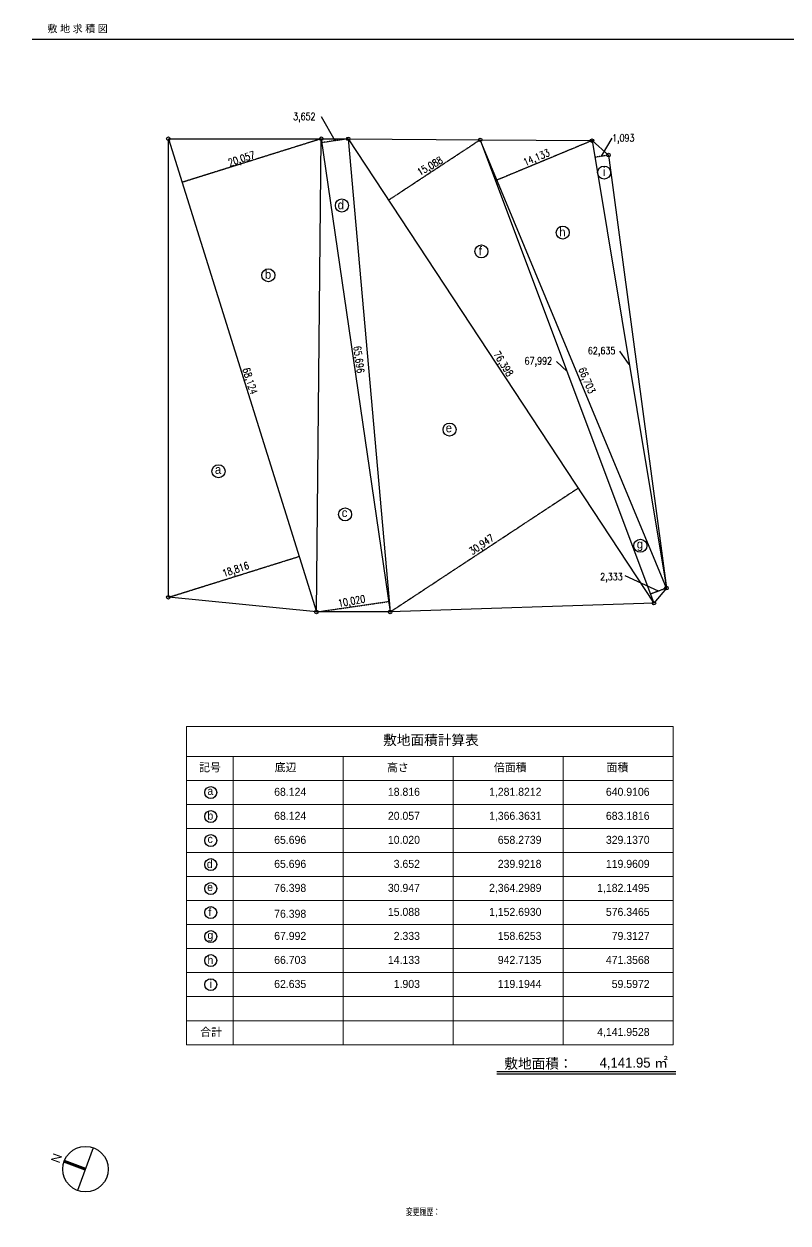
# Model space of a CAD drawing. Header units: millimetres. Extents: x 6298 to 244878, y 5441 to 173659.
# Drawn here: x 6298 to 111291, y 8061 to 172814 of the extents above; entities that cross this region are included whole.
import ezdxf
from ezdxf.enums import TextEntityAlignment as Align

# ---------------------------------------------------------------- set-up
doc = ezdxf.new("R2010")
doc.units = ezdxf.units.MM
doc.header["$LTSCALE"] = 0.2
doc.header["$PDMODE"] = 1
doc.linetypes.add('HIDDEN', pattern=[0.375, 0.25, -0.125])
doc.layers.get('Defpoints').update_dxf_attribs({"color": 40})
for name, color, linetype in [('0-1', 7, 'Continuous'), ('1_文字', 3, 'Continuous'), ('92 設備記述', 3, 'Continuous'), ('A_タイトル枠', 7, 'Continuous'), ('A_求積図', 7, 'Continuous'), ('A_表', 7, 'Continuous'), ('G0-MOJI', 7, 'Continuous')]:
    doc.layers.add(name, color=color, linetype=linetype)
doc.styles.add('KANSIM', font='SIMPLEX.shx', dxfattribs={"width": 0.7, "bigfont": 'extfont2.shx'})
doc.styles.get("Standard").update_dxf_attribs({"font": 'simplex.shx', "width": 0.8, "height": 700, "bigfont": 'extfont2.shx'})
doc.styles.add('Standard-A', font='romans.shx', dxfattribs={"bigfont": 'extfont2.shx'})
doc.styles.add('丸ゴチック', font='HGRSMP.TTF')

msp = doc.modelspace()

# ---------------------------------------------------------------- linework, layer by layer
for p, q in [((15827.8, 18393.7), (13672.2, 12522.3)), ((14728.5, 15399.6), (11793.4, 16477.2)), ((14732.8, 15411.3), (11797.5, 16488.9)), ((14737.1, 15422.9), (11801.6, 16500.7)), ((14741.4, 15434.6), (11805.8, 16512.4)), ((14745.7, 15446.3), (11810, 16524.1)), ((14750, 15458), (11814.3, 16535.8)), ((14754.3, 15469.7), (11818.6, 16547.4)), ((14758.6, 15481.3), (11823, 16559.1)), ((14762.8, 15493), (11827.4, 16570.7)), ((14767.1, 15504.7), (11831.8, 16582.4)), ((14771.4, 15516.4), (11836.3, 16594)), ((14775.5, 15528.1), (11840.8, 16605.5)), ((14779.7, 15539.8), (11845.4, 16617.1)), ((14784, 15551.5), (11850.1, 16628.7)), ((14788.3, 15563.2), (11854.8, 16640.2)), ((14792.6, 15574.9), (11859.5, 16651.7)), ((14707.7, 15341), (11773.7, 16418.1)), ((14712, 15352.6), (11777.6, 16430)), ((14716.3, 15364.3), (11781.5, 16441.8)), ((14720.6, 15376), (11785.4, 16453.6)), ((14724.8, 15387.7), (11789.4, 16465.4))]:
    msp.add_line(p, q)
msp.add_circle((14750, 15458), 3127.3)
at = {"layer": '0-1', "color": 7}
for p in [(22176.9, 52020.4), (22176.9, 52020.4), (23255.4, 49473.6), (24081.6, 49871.1), (27005.4, 49473.6), (12005.4, 48326.6), (14456.2, 47464.5), (18370.9, 47235.5), (18410.9, 47235.5), (18414.9, 47735.5), (22161.4, 47734.4), (22273.3, 47690.1), (22937.4, 47651.6), (23255.4, 47012.6), (23255.4, 47012.6), (24075.9, 46871.1), (25696.2, 47346.2), (27005.4, 46912.1), (27159.2, 47518.5), (27831.9, 47662.7), (30573, 47186), (30613, 47186), (30617, 47686), (36218.2, 47464.5), (31550.9, 44234.4), (31317.9, 41484.4), (31317.9, 41484.4), (32201.4, 41484.4), (64039, 41226.2), (65002.5, 41226.2), (65946, 41226.2), (66889.5, 41226.2), (67853, 41226.2), (68039, 41226.2), (76080.9, 41867.4), (76080.9, 41867.4), (76080.9, 41866.9), (76080.9, 41866.4), (76081.4, 41867.4), (76081.4, 41867.4), (76081.4, 41867.4), (76081.4, 41867.4), (76081.4, 41866.9), (76081.4, 41866.9), (76081.4, 41866.4), (76081.4, 41866.4), (76081.9, 41867.4), (76081.9, 41867.4), (76081.9, 41866.9), (76081.9, 41866.4), (76956.9, 41867.4), (76956.9, 41867.4), (76956.9, 41867.4), (76956.9, 41867.4), (76956.9, 41866.9), (76956.9, 41866.9), (76956.9, 41866.4), (76956.9, 41866.4), (76957.4, 41867.4), (76957.4, 41867.4), (76957.4, 41866.9), (76957.4, 41866.4), (76957.9, 41867.4), (76957.9, 41867.4), (76957.9, 41866.9), (76957.9, 41866.4), (77456.9, 41867.4), (77456.9, 41867.4), (77456.9, 41867.4), (77456.9, 41867.4), (77456.9, 41866.9), (77456.9, 41866.9), (77456.9, 41866.4), (77456.9, 41866.4), (77457.4, 41867.4), (77457.4, 41867.4), (77457.4, 41866.9), (77457.4, 41866.4), (77457.9, 41867.4), (77457.9, 41867.4), (77457.9, 41866.9), (77457.9, 41866.4), (77481.9, 42480.4), (77481.9, 42480.4), (77481.9, 42479.9), (77481.9, 42479.9), (77481.9, 42479.9), (77481.9, 42479.9), (77481.9, 42479.4), (77481.9, 42479.4), (77481.9, 41867.4), (77481.9, 41867.4), (77481.9, 41867.4), (77481.9, 41867.4), (77481.9, 41867.4), (77481.9, 41867.4), (77481.9, 41867.4), (77481.9, 41867.4), (77481.9, 41866.9), (77481.9, 41866.9), (77481.9, 41866.9), (77481.9, 41866.9), (77481.9, 41866.4), (77481.9, 41866.4), (77481.9, 41866.4), (77481.9, 41866.4), (77482.4, 42480.4), (77482.4, 42479.9), (77482.4, 42479.9), (77482.4, 42479.4), (77482.4, 41867.4), (77482.4, 41867.4), (77482.4, 41867.4), (77482.4, 41867.4), (77482.4, 41866.9), (77482.4, 41866.9), (77482.4, 41866.4), (77482.4, 41866.4), (77482.9, 42480.4), (77482.9, 42479.9), (77482.9, 42479.9), (77482.9, 42479.4), (77482.9, 41867.4), (77482.9, 41867.4), (77482.9, 41867.4), (77482.9, 41867.4), (77482.9, 41866.9), (77482.9, 41866.9), (77482.9, 41866.4), (77482.9, 41866.4), (78238.4, 41867.4), (78238.4, 41867.4), (78238.4, 41867.4), (78238.4, 41867.4), (78238.4, 41866.9), (78238.4, 41866.9), (78238.4, 41866.4), (78238.4, 41866.4), (78238.4, 41617.4), (78238.4, 41617.4), (78238.4, 41616.9), (78238.4, 41616.4), (78238.9, 41867.4), (78238.9, 41867.4), (78238.9, 41867.4), (78238.9, 41867.4), (78238.9, 41866.9), (78238.9, 41866.9), (78238.9, 41866.4), (78238.9, 41866.4), (78238.9, 41617.4), (78238.9, 41617.4), (78238.9, 41616.9), (78238.9, 41616.4), (78239.4, 41867.4), (78239.4, 41867.4), (78239.4, 41867.4), (78239.4, 41867.4), (78239.4, 41867.4), (78239.4, 41867.4), (78239.4, 41867.4), (78239.4, 41867.4), (78239.4, 41866.9), (78239.4, 41866.9), (78239.4, 41866.9), (78239.4, 41866.9), (78239.4, 41866.4), (78239.4, 41866.4), (78239.4, 41866.4), (78239.4, 41866.4), (78239.4, 41617.4), (78239.4, 41617.4), (78239.4, 41617.4), (78239.4, 41617.4), (78239.4, 41616.9), (78239.4, 41616.9), (78239.4, 41616.4), (78239.4, 41616.4), (79481.9, 42480.4), (79481.9, 42480.4), (79481.9, 42480.4), (79481.9, 42480.4), (79481.9, 42479.9), (79481.9, 42479.9), (79481.9, 42479.9), (79481.9, 42479.9), (79481.9, 42479.9), (79481.9, 42479.9), (79481.9, 42479.9), (79481.9, 42479.9), (79481.9, 42479.4), (79481.9, 42479.4), (79481.9, 42479.4), (79481.9, 42479.4), (79481.9, 41867.4), (79481.9, 41867.4), (79481.9, 41867.4), (79481.9, 41867.4), (79481.9, 41867.4), (79481.9, 41867.4), (79481.9, 41867.4), (79481.9, 41867.4), (79481.9, 41866.9), (79481.9, 41866.9), (79481.9, 41866.9), (79481.9, 41866.9), (79481.9, 41866.4), (79481.9, 41866.4), (79481.9, 41866.4), (79481.9, 41866.4), (79482.4, 42480.4), (79482.4, 42480.4), (79482.4, 42479.9), (79482.4, 42479.9), (79482.4, 42479.9), (79482.4, 42479.9), (79482.4, 42479.4), (79482.4, 42479.4), (79482.4, 41867.4), (79482.4, 41867.4), (79482.4, 41867.4), (79482.4, 41867.4), (79482.4, 41866.9), (79482.4, 41866.9), (79482.4, 41866.4), (79482.4, 41866.4), (79482.9, 42480.4), (79482.9, 42480.4), (79482.9, 42479.9), (79482.9, 42479.9), (79482.9, 42479.9), (79482.9, 42479.9), (79482.9, 42479.4), (79482.9, 42479.4), (79482.9, 41867.4), (79482.9, 41867.4), (79482.9, 41867.4), (79482.9, 41867.4), (79482.9, 41866.9), (79482.9, 41866.9), (79482.9, 41866.4), (79482.9, 41866.4), (79506.9, 41867.4), (79506.9, 41867.4), (79506.9, 41867.4), (79506.9, 41867.4), (79506.9, 41866.9), (79506.9, 41866.9), (79506.9, 41866.4), (79506.9, 41866.4), (79507.4, 41867.4), (79507.4, 41867.4), (79507.4, 41866.9), (79507.4, 41866.4), (79507.9, 41867.4), (79507.9, 41867.4), (79507.9, 41866.9), (79507.9, 41866.4), (64039, 40478.2), (64039, 39868.2), (65946, 40478.2), (65946, 39868.2), (67853, 40478.2), (67853, 39868.2), (68039, 40478.2), (68039, 39868.2), (77731.9, 40135.4), (77731.9, 40135.4), (77731.9, 40134.9), (77731.9, 40134.9), (77731.9, 40134.9), (77731.9, 40134.9), (77731.9, 40134.4), (77731.9, 40134.4), (77732.4, 40135.4), (77732.4, 40134.9), (77732.4, 40134.9), (77732.4, 40134.4), (77732.9, 40135.4), (77732.9, 40134.9), (77732.9, 40134.9), (77732.9, 40134.4), (79231.9, 40237.9), (79231.9, 40237.9), (79231.9, 40237.4), (79231.9, 40237.4), (79231.9, 40236.9), (79231.9, 40236.9), (79231.9, 40236.9), (79231.9, 40236.9), (79231.9, 40135.4), (79231.9, 40135.4), (79231.9, 40134.9), (79231.9, 40134.9), (79231.9, 40134.9), (79231.9, 40134.9), (79231.9, 40134.4), (79231.9, 40134.4), (79232.4, 40237.9), (79232.4, 40237.4), (79232.4, 40236.9), (79232.4, 40236.9), (79232.4, 40135.4), (79232.4, 40134.9), (79232.4, 40134.9), (79232.4, 40134.4), (79232.9, 40237.9), (79232.9, 40237.4), (79232.9, 40236.9), (79232.9, 40236.9), (79232.9, 40135.4), (79232.9, 40134.9), (79232.9, 40134.9), (79232.9, 40134.4), (32201.4, 39534.4), (32201.4, 39534.4), (32201.4, 39534.4), (32201.4, 38434.4), (32201.4, 38434.4), (32201.4, 38434.4), (64039, 39258.2), (64039, 38404.2), (65002.5, 38404.2), (65946, 39258.2), (65946, 38404.2), (66889.5, 38404.2), (67853, 39258.2), (67853, 38404.2), (68039, 39258.2), (68039, 38404.2), (76080.9, 38917.4), (76080.9, 38917.4), (76080.9, 38916.9), (76080.9, 38916.4), (76080.9, 38417.4), (76080.9, 38417.4), (76080.9, 38416.9), (76080.9, 38416.4), (76081.4, 38917.4), (76081.4, 38917.4), (76081.4, 38917.4), (76081.4, 38917.4), (76081.4, 38916.9), (76081.4, 38916.9), (76081.4, 38916.4), (76081.4, 38916.4), (76081.4, 38417.4), (76081.4, 38417.4), (76081.4, 38417.4), (76081.4, 38417.4), (76081.4, 38416.9), (76081.4, 38416.9), (76081.4, 38416.4), (76081.4, 38416.4), (76081.9, 38917.4), (76081.9, 38917.4), (76081.9, 38916.9), (76081.9, 38916.4), (76081.9, 38417.4), (76081.9, 38417.4), (76081.9, 38416.9), (76081.9, 38416.4), (76594.4, 39067.4), (76594.4, 39067.4), (76594.4, 39067.4), (76594.4, 39067.4), (76594.4, 39066.9), (76594.4, 39066.9), (76594.4, 39066.4), (76594.4, 39066.4), (76594.4, 38917.4), (76594.4, 38917.4), (76594.4, 38917.4), (76594.4, 38917.4), (76594.4, 38916.9), (76594.4, 38916.9), (76594.4, 38916.4), (76594.4, 38916.4), (76594.4, 38417.4), (76594.4, 38417.4), (76594.4, 38416.9), (76594.4, 38416.4), (76594.9, 39067.4), (76594.9, 39067.4), (76594.9, 39067.4), (76594.9, 39067.4), (76594.9, 39066.9), (76594.9, 39066.9), (76594.9, 39066.4), (76594.9, 39066.4), (76594.9, 38917.4), (76594.9, 38917.4), (76594.9, 38917.4), (76594.9, 38917.4), (76594.9, 38916.9), (76594.9, 38916.9), (76594.9, 38916.4), (76594.9, 38916.4), (76594.9, 38417.4), (76594.9, 38417.4), (76594.9, 38416.9), (76594.9, 38416.4), (76595.4, 39067.4), (76595.4, 39067.4), (76595.4, 39067.4), (76595.4, 39067.4), (76595.4, 39067.4), (76595.4, 39067.4), (76595.4, 39067.4), (76595.4, 39067.4), (76595.4, 39066.9), (76595.4, 39066.9), (76595.4, 39066.9), (76595.4, 39066.9), (76595.4, 39066.4), (76595.4, 39066.4), (76595.4, 39066.4), (76595.4, 39066.4), (76595.4, 38917.4), (76595.4, 38917.4), (76595.4, 38917.4), (76595.4, 38917.4), (76595.4, 38917.4), (76595.4, 38917.4), (76595.4, 38917.4), (76595.4, 38917.4), (76595.4, 38916.9), (76595.4, 38916.9), (76595.4, 38916.9), (76595.4, 38916.9), (76595.4, 38916.4), (76595.4, 38916.4), (76595.4, 38916.4), (76595.4, 38916.4), (76595.4, 38417.4), (76595.4, 38417.4), (76595.4, 38417.4), (76595.4, 38417.4), (76595.4, 38416.9), (76595.4, 38416.9), (76595.4, 38416.4), (76595.4, 38416.4), (31317.9, 36484.4), (31317.9, 36484.4), (32201.4, 36484.4), (43790.4, 35073.9), (46486.9, 35445.9), (46486.9, 35445.9), (30825.9, 33684.4), (32201.4, 33684.4), (44346.4, 30922.9), (44376.4, 30701.4), (58424.9, 30632.4), (58424.9, 30632.4), (44947.4, 24662.6), (44947.4, 24662.6), (44947.4, 24662.6), (11107.5, 17132.3), (58424.9, 17132.4), (58424.9, 17132.4), (11107.5, 16233.8), (30454.4, 15335.4), (46015.1, 15191.2), (47003.7, 16319.4), (58424.9, 15832.4), (58503.9, 15832.4), (19922.4, 13292.4), (19922.4, 13292.4), (44022.4, 13292.4), (44022.4, 13292.4), (44022.4, 13292.4), (6304.7, 11772.9), (6311.4, 12522.8), (6394.3, 13129.4), (7141, 13058.9), (7887.7, 12988.5), (8634.3, 12918.1), (9381, 12847.6), (10127.7, 12777.2), (10874.4, 12706.8), (11621.1, 12636.3), (30518.4, 12646.6), (30518.4, 12646.6), (6298.1, 11022.9), (45372.4, 8061)]:
    msp.add_point(p, dxfattribs=at)
at = {"layer": '0-1', "color": 6}
msp.add_point((22841.2, 45140.8), dxfattribs=at)
at = {"layer": '1_文字'}
for p, q in [((49039.6, 156770.2), (47176.7, 160068.5)), ((85676.2, 154637.2), (87122.3, 157101.5)), ((89472.2, 126038.6), (88186.2, 127847.3)), ((80937.7, 125064.5), (79482.9, 126440.8)), ((93497.7, 94886.5), (88918.3, 97007.9)), ((71296, 28862.9), (95883.6, 28862.9)), ((71296, 28558.5), (95883.6, 28558.5))]:
    msp.add_line(p, q, dxfattribs=at)
for centre, radius in [((86020.3, 152395.9), 897.1), ((49981.2, 147871.8), 897.1), ((80329.3, 144149), 897.1), ((69151.9, 141560.4), 897.1), ((39877.3, 138283.5), 897.1), ((64780.7, 117078.9), 897.1), ((33031, 111360.3), 897.1), ((50425.3, 105431.8), 897.1), ((90997.1, 101120.7), 897.1), ((31954.9, 67213.6), 822.3), ((31954.9, 63913.6), 822.3), ((31954.9, 60613.6), 822.3), ((31954.9, 57313.6), 822.3), ((31954.9, 54013.6), 822.3), ((31954.9, 50713.6), 822.3), ((31954.9, 47413.6), 822.3), ((31954.9, 44113.6), 822.3), ((31954.9, 40813.6), 822.3)]:
    msp.add_circle(centre, radius, dxfattribs=at)
at = {"layer": 'A_タイトル枠', "color": 5}
msp.add_line((244878, 170658.6), (7422, 170658.6), dxfattribs=at)
at = {"layer": 'A_求積図'}
for p, q in [((26139, 157036.1), (47155.6, 157036.2)), ((26139, 94035.3), (26139, 157036.1)), ((26139, 157036.1), (46485.5, 92021.2)), ((46485.5, 92021.2), (47155.6, 157036.2)), ((47155.6, 157036.2), (50846.8, 157033)), ((47155.6, 157036.2), (56610, 92024.3)), ((50846.8, 157033), (69003.3, 156896.7)), ((50846.8, 157033), (56610, 92024.3)), ((50846.8, 157033), (92872.1, 93232.4)), ((69003.3, 156896.7), (84354.5, 156781.2)), ((94589.9, 95296), (69003.3, 156896.7)), ((69003.3, 156896.7), (92872.1, 93232.4)), ((84354.5, 156781.2), (86615, 154793.5)), ((84354.5, 156781.2), (94589.9, 95296)), ((86615, 154793.5), (94589.9, 95296)), ((46485.4, 92021.2), (26139, 94035.3)), ((94589.9, 95296), (92872.1, 93232.4)), ((92872.1, 93232.4), (56610, 92024.3)), ((56610, 92024.3), (46485.4, 92021.2))]:
    msp.add_line(p, q, dxfattribs=at)
at = {"layer": 'A_求積図', "linetype": 'HIDDEN', "ltscale": 100}
for p, q in [((47155.6, 157036.2), (28013.7, 151045.7)), ((50846.8, 157033), (47232.5, 156507.4)), ((69003.3, 156896.7), (56403.4, 148597.2)), ((84354.5, 156781.2), (71303, 151360.2)), ((86615, 154793.5), (84737.4, 154480.9)), ((56610, 92024.3), (82454.4, 109048)), ((26139, 94035.3), (44096.4, 99655.1)), ((94589.9, 95296), (92405.5, 94477)), ((46485.5, 92021.2), (56400.8, 93463.1))]:
    msp.add_line(p, q, dxfattribs=at)
at = {"layer": 'A_求積図'}
for centre in [(26139, 157036.1), (47155.6, 157036.2), (50846.8, 157033), (69003.3, 156896.7), (84354.5, 156781.3), (86615, 154793.5), (26139, 94035.3), (94589.9, 95296), (46485.5, 92021.2), (46485.5, 92021.2), (46485.5, 92021.2), (56610.1, 92024.3), (56610.1, 92024.3), (56610.1, 92024.3), (92872.1, 93232.4)]:
    msp.add_circle(centre, 250, dxfattribs=at)
at = {"layer": 'A_表', "lineweight": 13}
for p, q in [((28612.6, 32563.6), (28612.6, 76288.6)), ((28612.6, 76288.6), (95529.2, 76288.6)), ((95529.2, 32563.6), (95529.2, 76288.6)), ((28612.6, 72163.6), (95529.2, 72163.6)), ((35029.2, 32563.6), (35029.2, 72163.6)), ((50154.2, 32563.6), (50154.2, 72163.6)), ((65279.2, 32563.6), (65279.2, 72163.6)), ((80404.2, 32563.6), (80404.2, 72163.6)), ((28612.6, 68863.6), (95529.2, 68863.6)), ((28612.6, 65563.6), (95529.2, 65563.6)), ((28612.6, 62263.6), (95529.2, 62263.6)), ((28612.6, 58963.6), (95529.2, 58963.6)), ((28612.6, 55663.6), (95529.2, 55663.6)), ((28612.6, 52363.6), (95529.2, 52363.6)), ((28612.6, 49063.6), (95529.2, 49063.6)), ((28612.6, 45763.6), (95529.2, 45763.6)), ((28612.6, 42463.6), (95529.2, 42463.6)), ((28612.6, 39163.6), (95529.2, 39163.6)), ((28612.6, 35863.6), (95529.2, 35863.6)), ((28612.6, 32563.6), (95529.2, 32563.6))]:
    msp.add_line(p, q, dxfattribs=at)

# ---------------------------------------------------------------- texts
msp.add_text('Ｎ', height=1440, rotation=69.835293).set_placement((11215.3, 15967))
at = {"layer": '92 設備記述', "style": 'Standard-A', "width": 0.8}
for s, p in [('3,652', (43282.6, 159613.3)), ('1,093', (87105.9, 156654.4)), ('67,992', (75089, 126022.6)), ('62,635', (83792.3, 127429.1)), ('2,333', (85483.6, 96371.5))]:
    msp.add_text(s, height=1000, dxfattribs=at).set_placement(p)
for s, rotation, p in [('20,057', 18.320717, (34561.7, 153248.2)), ('14,133', 22.767934, (75167.8, 153287.1)), ('15,088', 30.008387, (60689.8, 151920.6)), ('65,696', 277.90523, (51575.3, 128514.8)), ('76,398', 302.032593, (70761.9, 127465.9)), ('68,124', 288.127607, (36300.8, 125394.1)), ('66,703', 292.911167, (82477.7, 125391.4)), ('30,947', 34.586347, (67899.3, 99817.2)), ('18,816', 18.320717, (33748.6, 96814.8)), ('10,020', 10.162287, (49553.5, 92698.8))]:
    msp.add_text(s, height=1000, rotation=rotation, dxfattribs=at).set_placement(p)
at = {"layer": 'Defpoints', "style": 'KANSIM', "width": 0.7}
msp.add_text('変更履歴：', height=960, dxfattribs=at).set_placement((58780.4, 9501.2), align=Align.MIDDLE_LEFT)
at = {"layer": 'G0-MOJI', "color": 3, "style": '丸ゴチック'}
for s, height, p in [('敷 地 求 積 図', 1000, (9537.8, 171661.2)), ('i', 1200, (85850.6, 151915.3)), ('d', 1200, (49398.4, 147354.9)), ('h', 1200, (79854, 143632.2)), ('f', 1200, (68798.8, 141043.5)), ('b', 1200, (39392.2, 137807.8)), ('e', 1200, (64250.7, 116713.1)), ('a', 1200, (32536.7, 110994.5)), ('c ', 1200, (49956.9, 105065.9)), ('g', 1200, (90509.7, 100754.8)), ('敷地面積計算表', 1375, (55654.2, 73737.5)), ('記号', 1100, (30365.6, 70110.5)), ('底辺', 1100, (40758.3, 70110.5)), ('高さ', 1100, (56179.9, 70110.5)), ('倍面積', 1100, (70863, 70110.5)), ('面積', 1100, (86347.4, 70110.5)), ('a', 1100, (31501.7, 66878.3)), ('b', 1100, (31510.1, 63477.6)), ('c ', 1100, (31525.5, 60278.3)), ('d', 1100, (31420.6, 56839.8)), ('e', 1100, (31469, 53678.3)), ('f', 1100, (31631.2, 50239.8)), ('g', 1100, (31508.1, 47078.3)), ('h', 1100, (31519.2, 43639.8)), ('i', 1100, (31799.3, 40373.1)), ('敷地面積：', 1375, (72309.6, 29290.5))]:
    msp.add_text(s, height=height, dxfattribs=at).set_placement(p)
for s, height, p in [('68.124', 1100, (45082.5, 66761.3)), ('18.816', 1100, (60710.6, 66761.3)), ('1,281.8212', 1100, (77412.4, 66761.3)), ('640.9106', 1100, (92266.5, 66761.3)), ('68.124', 1100, (45082.5, 63461.3)), ('20.057', 1100, (60710.6, 63461.3)), ('1,366.3631', 1100, (77412.4, 63461.3)), ('683.1816', 1100, (92266.5, 63461.3)), ('65.696', 1100, (45082.5, 60161.3)), ('10.020', 1100, (60710.6, 60161.3)), ('658.2739', 1100, (77412.4, 60161.3)), ('329.1370', 1100, (92266.5, 60161.3)), ('65.696', 1100, (45082.5, 56861.3)), ('3.652', 1100, (60710.6, 56861.3)), ('239.9218', 1100, (77412.4, 56861.3)), ('119.9609', 1100, (92266.5, 56861.3)), ('76.398', 1100, (45082.5, 53561.3)), ('30.947', 1100, (60710.6, 53561.3)), ('2,364.2989', 1100, (77412.4, 53561.3)), ('1,182.1495', 1100, (92266.5, 53561.3)), ('76.398', 1100, (45082.5, 50003.4)), ('15.088', 1100, (60710.6, 50261.3)), ('1,152.6930', 1100, (77412.4, 50261.3)), ('576.3465', 1100, (92266.5, 50261.3)), ('67.992', 1100, (45082.5, 46961.3)), ('2.333', 1100, (60710.6, 46961.3)), ('158.6253', 1100, (77412.4, 46961.3)), ('79.3127', 1100, (92266.5, 46961.3)), ('66.703', 1100, (45082.5, 43661.3)), ('14.133', 1100, (60710.6, 43661.3)), ('942.7135', 1100, (77412.4, 43661.3)), ('471.3568', 1100, (92266.5, 43661.3)), ('62.635', 1100, (45082.5, 40361.3)), ('1.903', 1100, (60710.6, 40361.3)), ('119.1944', 1100, (77412.4, 40361.3)), ('59.5972', 1100, (92266.5, 40361.3)), ('合計', 1100, (33524.2, 33761.3)), ('4,141.9528', 1100, (92266.5, 33761.3)), ('4,141.95 ㎡', 1375, (94776.3, 29405.9))]:
    msp.add_text(s, height=height, dxfattribs=at).set_placement(p, align=Align.RIGHT)

doc.saveas('drawing.dxf')
